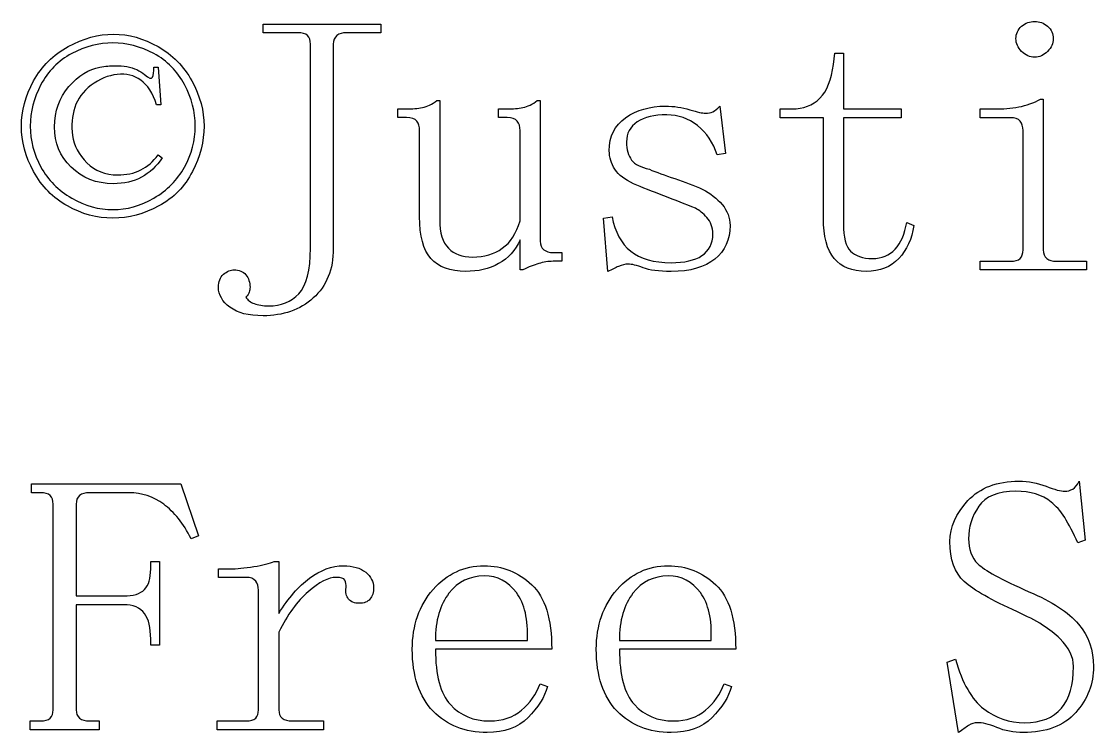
# Model space of a CAD drawing. Header units: centimetres. Extents: x -9 to 8.5, y -10.9 to 11.
# Drawn here: x -8.691 to -5.55, y -8.076 to -5.993 of the extents above; entities that cross this region are included whole.
import ezdxf

# ---------------------------------------------------------------- set-up
doc = ezdxf.new("R2010")
doc.units = ezdxf.units.CM
doc.header["$MEASUREMENT"] = 0
doc.layers.add('Layer 1', color=7, linetype='Continuous')

msp = doc.modelspace()

# ---------------------------------------------------------------- linework, layer by layer
at = {"layer": 'Layer 1'}
for points, knots in [([(-5.72303, -5.99286), (-5.73706, -5.99286), (-5.74984, -5.99709), (-5.76106, -6.00692), (-5.76106, -6.00692), (-5.77229, -6.01675), (-5.7776, -6.02927), (-5.7776, -6.0433), (-5.7776, -6.0433), (-5.7776, -6.05734), (-5.77229, -6.06928), (-5.76106, -6.08051), (-5.76106, -6.08051), (-5.74983, -6.09174), (-5.73706, -6.09787), (-5.72303, -6.09787), (-5.72303, -6.09787), (-5.709, -6.09787), (-5.69622, -6.09173), (-5.685, -6.08051), (-5.685, -6.08051), (-5.67377, -6.06928), (-5.66846, -6.05734), (-5.66846, -6.0433), (-5.66846, -6.0433), (-5.66846, -6.02927), (-5.67377, -6.01674), (-5.685, -6.00692), (-5.685, -6.00692), (-5.69623, -5.9971), (-5.709, -5.99286), (-5.72303, -5.99286)], [0, 0, 0, 0, 0.1111111, 0.1111111, 0.1111111, 0.1111111, 0.2222222, 0.2222222, 0.2222222, 0.2222222, 0.3333333, 0.3333333, 0.3333333, 0.3333333, 0.4444444, 0.4444444, 0.4444444, 0.4444444, 0.5555556, 0.5555556, 0.5555556, 0.5555556, 0.6666667, 0.6666667, 0.6666667, 0.6666667, 0.7777778, 0.7777778, 0.7777778, 0.7777778, 1, 1, 1, 1]), ([(-8.42178, -6.03007), (-8.46669, -6.03007), (-8.51056, -6.04259), (-8.55407, -6.06645), (-8.55407, -6.06645), (-8.59758, -6.09031), (-8.63191, -6.12382), (-8.65577, -6.16732), (-8.65577, -6.16732), (-8.67963, -6.21083), (-8.69132, -6.2547), (-8.69132, -6.29961), (-8.69132, -6.29961), (-8.69132, -6.34452), (-8.67963, -6.38922), (-8.65577, -6.43273), (-8.65577, -6.43273), (-8.63191, -6.47624), (-8.59865, -6.50974), (-8.55655, -6.5336), (-8.55655, -6.5336), (-8.51445, -6.55746), (-8.46975, -6.56915), (-8.42343, -6.56915), (-8.42343, -6.56915), (-8.37712, -6.56915), (-8.33217, -6.55746), (-8.28866, -6.5336), (-8.28866, -6.5336), (-8.24515, -6.50974), (-8.21272, -6.47623), (-8.19027, -6.43273), (-8.19027, -6.43273), (-8.16782, -6.38922), (-8.15637, -6.34452), (-8.15637, -6.29961), (-8.15637, -6.29961), (-8.15637, -6.2547), (-8.16807, -6.21083), (-8.19192, -6.16732), (-8.19192, -6.16732), (-8.21578, -6.12381), (-8.24904, -6.09031), (-8.29114, -6.06645), (-8.29114, -6.06645), (-8.33324, -6.04259), (-8.37687, -6.03007), (-8.42178, -6.03007)], [0, 0, 0, 0, 0.0769231, 0.0769231, 0.0769231, 0.0769231, 0.1538462, 0.1538462, 0.1538462, 0.1538462, 0.2307692, 0.2307692, 0.2307692, 0.2307692, 0.3076923, 0.3076923, 0.3076923, 0.3076923, 0.3846154, 0.3846154, 0.3846154, 0.3846154, 0.4615385, 0.4615385, 0.4615385, 0.4615385, 0.5384615, 0.5384615, 0.5384615, 0.5384615, 0.6153846, 0.6153846, 0.6153846, 0.6153846, 0.6923077, 0.6923077, 0.6923077, 0.6923077, 0.7692308, 0.7692308, 0.7692308, 0.7692308, 0.8461538, 0.8461538, 0.8461538, 0.8461538, 1, 1, 1, 1]), ([(-7.98356, -6.00113), (-7.98356, -6.00113), (-7.98356, -6.02593), (-7.98356, -6.02593), (-7.98356, -6.02593), (-7.98356, -6.02593), (-7.88269, -6.02593), (-7.88269, -6.02593), (-7.88269, -6.02593), (-7.86866, -6.02593), (-7.85854, -6.02859), (-7.85292, -6.0342), (-7.85292, -6.0342), (-7.84731, -6.03981), (-7.84465, -6.0486), (-7.84465, -6.05983), (-7.84465, -6.05983), (-7.84465, -6.05983), (-7.84465, -6.65762), (-7.84465, -6.65762), (-7.84465, -6.65762), (-7.84465, -6.72218), (-7.85609, -6.76688), (-7.87855, -6.79074), (-7.87855, -6.79074), (-7.90101, -6.8146), (-7.93053, -6.82629), (-7.96702, -6.82629), (-7.96702, -6.82629), (-7.98386, -6.82629), (-7.99796, -6.82388), (-8.00919, -6.81968), (-8.00919, -6.81968), (-8.02042, -6.81547), (-8.02838, -6.80908), (-8.03399, -6.80066), (-8.03399, -6.80066), (-8.02838, -6.79505), (-8.02547, -6.78999), (-8.02407, -6.78578), (-8.02407, -6.78578), (-8.02267, -6.78157), (-8.02159, -6.77734), (-8.02159, -6.77172), (-8.02159, -6.77172), (-8.02159, -6.75769), (-8.02557, -6.74516), (-8.03399, -6.73534), (-8.03399, -6.73534), (-8.04241, -6.72552), (-8.05386, -6.72046), (-8.06789, -6.72046), (-8.06789, -6.72046), (-8.07912, -6.72046), (-8.08949, -6.72527), (-8.09931, -6.73369), (-8.09931, -6.73369), (-8.10913, -6.74211), (-8.11419, -6.75488), (-8.11419, -6.77172), (-8.11419, -6.77172), (-8.11419, -6.79418), (-8.10275, -6.81358), (-8.08029, -6.83042), (-8.08029, -6.83042), (-8.05783, -6.84726), (-8.02566, -6.85522), (-7.98355, -6.85522), (-7.98355, -6.85522), (-7.92461, -6.85522), (-7.87567, -6.83822), (-7.83638, -6.80313), (-7.83638, -6.80313), (-7.79708, -6.76804), (-7.77768, -6.71936), (-7.77768, -6.65761), (-7.77768, -6.65761), (-7.77768, -6.65761), (-7.77768, -6.05982), (-7.77768, -6.05982), (-7.77768, -6.05982), (-7.77768, -6.04859), (-7.77395, -6.0398), (-7.76693, -6.03419), (-7.76693, -6.03419), (-7.75991, -6.02858), (-7.75087, -6.02592), (-7.73964, -6.02592), (-7.73964, -6.02592), (-7.73964, -6.02592), (-7.63877, -6.02592), (-7.63877, -6.02592), (-7.63877, -6.02592), (-7.63877, -6.02592), (-7.63877, -6.00112), (-7.63877, -6.00112), (-7.63877, -6.00112), (-7.63877, -6.00112), (-7.98356, -6.00112), (-7.98356, -6.00112), (-7.98356, -6.00112), (-7.98356, -6.00112), (-7.98356, -6.00113), (-7.98356, -6.00113)], [0, 0, 0, 0, 0.037037, 0.037037, 0.037037, 0.037037, 0.0740741, 0.0740741, 0.0740741, 0.0740741, 0.1111111, 0.1111111, 0.1111111, 0.1111111, 0.1481481, 0.1481481, 0.1481481, 0.1481481, 0.1851852, 0.1851852, 0.1851852, 0.1851852, 0.2222222, 0.2222222, 0.2222222, 0.2222222, 0.2592593, 0.2592593, 0.2592593, 0.2592593, 0.2962963, 0.2962963, 0.2962963, 0.2962963, 0.3333333, 0.3333333, 0.3333333, 0.3333333, 0.3703704, 0.3703704, 0.3703704, 0.3703704, 0.4074074, 0.4074074, 0.4074074, 0.4074074, 0.4444444, 0.4444444, 0.4444444, 0.4444444, 0.4814815, 0.4814815, 0.4814815, 0.4814815, 0.5185185, 0.5185185, 0.5185185, 0.5185185, 0.5555556, 0.5555556, 0.5555556, 0.5555556, 0.5925926, 0.5925926, 0.5925926, 0.5925926, 0.6296296, 0.6296296, 0.6296296, 0.6296296, 0.6666667, 0.6666667, 0.6666667, 0.6666667, 0.7037037, 0.7037037, 0.7037037, 0.7037037, 0.7407407, 0.7407407, 0.7407407, 0.7407407, 0.7777778, 0.7777778, 0.7777778, 0.7777778, 0.8148148, 0.8148148, 0.8148148, 0.8148148, 0.8518519, 0.8518519, 0.8518519, 0.8518519, 0.8888889, 0.8888889, 0.8888889, 0.8888889, 0.9259259, 0.9259259, 0.9259259, 0.9259259, 1, 1, 1, 1]), ([(-8.42343, -6.0557), (-8.38273, -6.0557), (-8.34284, -6.06607), (-8.30354, -6.08712), (-8.30354, -6.08712), (-8.26424, -6.10817), (-8.23447, -6.13877), (-8.21342, -6.17807), (-8.21342, -6.17807), (-8.19237, -6.21737), (-8.182, -6.25751), (-8.182, -6.29961), (-8.182, -6.29961), (-8.182, -6.34171), (-8.19237, -6.38161), (-8.21342, -6.4195), (-8.21342, -6.4195), (-8.23447, -6.45739), (-8.26425, -6.488), (-8.30354, -6.51045), (-8.30354, -6.51045), (-8.34284, -6.53291), (-8.38273, -6.54435), (-8.42343, -6.54435), (-8.42343, -6.54435), (-8.46413, -6.54435), (-8.50485, -6.53291), (-8.54415, -6.51045), (-8.54415, -6.51045), (-8.58345, -6.48799), (-8.61322, -6.45739), (-8.63427, -6.4195), (-8.63427, -6.4195), (-8.65532, -6.38161), (-8.66569, -6.34171), (-8.66569, -6.29961), (-8.66569, -6.29961), (-8.66569, -6.25751), (-8.65532, -6.21736), (-8.63427, -6.17807), (-8.63427, -6.17807), (-8.61322, -6.13877), (-8.58344, -6.10817), (-8.54415, -6.08712), (-8.54415, -6.08712), (-8.50485, -6.06607), (-8.46413, -6.0557), (-8.42343, -6.0557)], [0, 0, 0, 0, 0.0769231, 0.0769231, 0.0769231, 0.0769231, 0.1538462, 0.1538462, 0.1538462, 0.1538462, 0.2307692, 0.2307692, 0.2307692, 0.2307692, 0.3076923, 0.3076923, 0.3076923, 0.3076923, 0.3846154, 0.3846154, 0.3846154, 0.3846154, 0.4615385, 0.4615385, 0.4615385, 0.4615385, 0.5384615, 0.5384615, 0.5384615, 0.5384615, 0.6153846, 0.6153846, 0.6153846, 0.6153846, 0.6923077, 0.6923077, 0.6923077, 0.6923077, 0.7692308, 0.7692308, 0.7692308, 0.7692308, 0.8461538, 0.8461538, 0.8461538, 0.8461538, 1, 1, 1, 1]), ([(-6.30842, -6.08547), (-6.30842, -6.08547), (-6.31255, -6.11854), (-6.31255, -6.11854), (-6.31255, -6.11854), (-6.31816, -6.16345), (-6.33119, -6.19671), (-6.35224, -6.21776), (-6.35224, -6.21776), (-6.37329, -6.23881), (-6.40041, -6.24918), (-6.4341, -6.24918), (-6.4341, -6.24918), (-6.4341, -6.24918), (-6.468, -6.24918), (-6.468, -6.24918), (-6.468, -6.24918), (-6.468, -6.24918), (-6.468, -6.27481), (-6.468, -6.27481), (-6.468, -6.27481), (-6.468, -6.27481), (-6.3415, -6.27481), (-6.3415, -6.27481), (-6.3415, -6.27481), (-6.3415, -6.27481), (-6.3415, -6.56916), (-6.3415, -6.56916), (-6.3415, -6.56916), (-6.3415, -6.62249), (-6.33113, -6.66213), (-6.31008, -6.6874), (-6.31008, -6.6874), (-6.28903, -6.71266), (-6.25793, -6.72543), (-6.21582, -6.72543), (-6.21582, -6.72543), (-6.17652, -6.72543), (-6.14459, -6.71266), (-6.12074, -6.6874), (-6.12074, -6.6874), (-6.09688, -6.66214), (-6.08253, -6.62996), (-6.07692, -6.59066), (-6.07692, -6.59066), (-6.07692, -6.59066), (-6.09759, -6.58156), (-6.09759, -6.58156), (-6.09759, -6.58156), (-6.1032, -6.61524), (-6.11465, -6.64186), (-6.13149, -6.66011), (-6.13149, -6.66011), (-6.14833, -6.67836), (-6.17039, -6.6874), (-6.19846, -6.6874), (-6.19846, -6.6874), (-6.22653, -6.6874), (-6.24809, -6.67994), (-6.26213, -6.6659), (-6.26213, -6.6659), (-6.27616, -6.65187), (-6.2828, -6.62582), (-6.2828, -6.58652), (-6.2828, -6.58652), (-6.2828, -6.58652), (-6.2828, -6.27481), (-6.2828, -6.27481), (-6.2828, -6.27481), (-6.2828, -6.27481), (-6.11413, -6.27481), (-6.11413, -6.27481), (-6.11413, -6.27481), (-6.11413, -6.27481), (-6.11413, -6.24918), (-6.11413, -6.24918), (-6.11413, -6.24918), (-6.11413, -6.24918), (-6.2828, -6.24918), (-6.2828, -6.24918), (-6.2828, -6.24918), (-6.2828, -6.24918), (-6.2828, -6.08547), (-6.2828, -6.08547), (-6.2828, -6.08547), (-6.2828, -6.08547), (-6.30843, -6.08547), (-6.30843, -6.08547), (-6.30843, -6.08547), (-6.30843, -6.08547), (-6.30842, -6.08547), (-6.30842, -6.08547)], [0, 0, 0, 0, 0.0416667, 0.0416667, 0.0416667, 0.0416667, 0.0833333, 0.0833333, 0.0833333, 0.0833333, 0.125, 0.125, 0.125, 0.125, 0.1666667, 0.1666667, 0.1666667, 0.1666667, 0.2083333, 0.2083333, 0.2083333, 0.2083333, 0.25, 0.25, 0.25, 0.25, 0.2916667, 0.2916667, 0.2916667, 0.2916667, 0.3333333, 0.3333333, 0.3333333, 0.3333333, 0.375, 0.375, 0.375, 0.375, 0.4166667, 0.4166667, 0.4166667, 0.4166667, 0.4583333, 0.4583333, 0.4583333, 0.4583333, 0.5, 0.5, 0.5, 0.5, 0.5416667, 0.5416667, 0.5416667, 0.5416667, 0.5833333, 0.5833333, 0.5833333, 0.5833333, 0.625, 0.625, 0.625, 0.625, 0.6666667, 0.6666667, 0.6666667, 0.6666667, 0.7083333, 0.7083333, 0.7083333, 0.7083333, 0.75, 0.75, 0.75, 0.75, 0.7916667, 0.7916667, 0.7916667, 0.7916667, 0.8333333, 0.8333333, 0.8333333, 0.8333333, 0.875, 0.875, 0.875, 0.875, 0.9166667, 0.9166667, 0.9166667, 0.9166667, 1, 1, 1, 1]), ([(-8.41765, -6.12267), (-8.43098, -6.12302), (-8.44533, -6.124), (-8.46147, -6.1268), (-8.46147, -6.1268), (-8.49375, -6.13241), (-8.52435, -6.15157), (-8.55242, -6.18385), (-8.55242, -6.18385), (-8.58049, -6.21613), (-8.59459, -6.25577), (-8.59459, -6.30209), (-8.59459, -6.30209), (-8.59459, -6.3484), (-8.57809, -6.38722), (-8.54581, -6.4195), (-8.54581, -6.4195), (-8.51353, -6.45178), (-8.47231, -6.46828), (-8.42179, -6.46828), (-8.42179, -6.46828), (-8.36004, -6.46828), (-8.31243, -6.44274), (-8.27875, -6.39221), (-8.27875, -6.39221), (-8.27875, -6.39221), (-8.29115, -6.38394), (-8.29115, -6.38394), (-8.29115, -6.38394), (-8.31922, -6.42324), (-8.35886, -6.44264), (-8.40939, -6.44264), (-8.40939, -6.44264), (-8.44588, -6.44264), (-8.47566, -6.43095), (-8.49951, -6.40709), (-8.49951, -6.40709), (-8.52337, -6.38323), (-8.53747, -6.35636), (-8.54168, -6.32689), (-8.54168, -6.32689), (-8.54589, -6.29742), (-8.54349, -6.2703), (-8.53507, -6.24503), (-8.53507, -6.24503), (-8.52665, -6.21977), (-8.51097, -6.19796), (-8.48711, -6.17971), (-8.48711, -6.17971), (-8.46325, -6.16147), (-8.43771, -6.1511), (-8.41104, -6.14829), (-8.41104, -6.14829), (-8.38437, -6.14548), (-8.36124, -6.15079), (-8.34159, -6.16483), (-8.34159, -6.16483), (-8.32194, -6.17887), (-8.30652, -6.20308), (-8.29529, -6.23676), (-8.29529, -6.23676), (-8.29529, -6.23676), (-8.28289, -6.23676), (-8.28289, -6.23676), (-8.28289, -6.23676), (-8.28289, -6.23676), (-8.29116, -6.12679), (-8.29116, -6.12679), (-8.29116, -6.12679), (-8.29116, -6.12679), (-8.30356, -6.12679), (-8.30356, -6.12679), (-8.30356, -6.12679), (-8.30356, -6.14083), (-8.30489, -6.15094), (-8.30769, -6.15656), (-8.30769, -6.15656), (-8.3105, -6.16217), (-8.31821, -6.15952), (-8.33084, -6.14829), (-8.33084, -6.14829), (-8.34347, -6.13706), (-8.36105, -6.12935), (-8.3821, -6.12514), (-8.3821, -6.12514), (-8.39263, -6.12304), (-8.40432, -6.12231), (-8.41765, -6.12266), (-8.41765, -6.12266), (-8.41765, -6.12266), (-8.41765, -6.12267), (-8.41765, -6.12267)], [0, 0, 0, 0, 0.0416667, 0.0416667, 0.0416667, 0.0416667, 0.0833333, 0.0833333, 0.0833333, 0.0833333, 0.125, 0.125, 0.125, 0.125, 0.1666667, 0.1666667, 0.1666667, 0.1666667, 0.2083333, 0.2083333, 0.2083333, 0.2083333, 0.25, 0.25, 0.25, 0.25, 0.2916667, 0.2916667, 0.2916667, 0.2916667, 0.3333333, 0.3333333, 0.3333333, 0.3333333, 0.375, 0.375, 0.375, 0.375, 0.4166667, 0.4166667, 0.4166667, 0.4166667, 0.4583333, 0.4583333, 0.4583333, 0.4583333, 0.5, 0.5, 0.5, 0.5, 0.5416667, 0.5416667, 0.5416667, 0.5416667, 0.5833333, 0.5833333, 0.5833333, 0.5833333, 0.625, 0.625, 0.625, 0.625, 0.6666667, 0.6666667, 0.6666667, 0.6666667, 0.7083333, 0.7083333, 0.7083333, 0.7083333, 0.75, 0.75, 0.75, 0.75, 0.7916667, 0.7916667, 0.7916667, 0.7916667, 0.8333333, 0.8333333, 0.8333333, 0.8333333, 0.875, 0.875, 0.875, 0.875, 0.9166667, 0.9166667, 0.9166667, 0.9166667, 1, 1, 1, 1]), ([(-7.47424, -6.22437), (-7.48827, -6.2356), (-7.50237, -6.24223), (-7.51641, -6.24504), (-7.51641, -6.24504), (-7.53044, -6.24785), (-7.54587, -6.24917), (-7.56271, -6.24917), (-7.56271, -6.24917), (-7.56271, -6.24917), (-7.58834, -6.24917), (-7.58834, -6.24917), (-7.58834, -6.24917), (-7.58834, -6.24917), (-7.58834, -6.2748), (-7.58834, -6.2748), (-7.58834, -6.2748), (-7.58834, -6.2748), (-7.56271, -6.2748), (-7.56271, -6.2748), (-7.56271, -6.2748), (-7.54868, -6.2748), (-7.53856, -6.27771), (-7.53294, -6.28472), (-7.53294, -6.28472), (-7.52733, -6.29174), (-7.52467, -6.3016), (-7.52467, -6.31283), (-7.52467, -6.31283), (-7.52467, -6.31283), (-7.52467, -6.56501), (-7.52467, -6.56501), (-7.52467, -6.56501), (-7.52467, -6.62115), (-7.51405, -6.66212), (-7.4916, -6.68738), (-7.4916, -6.68738), (-7.46915, -6.71264), (-7.43481, -6.72541), (-7.3899, -6.72541), (-7.3899, -6.72541), (-7.35341, -6.72541), (-7.32123, -6.7177), (-7.29316, -6.70226), (-7.29316, -6.70226), (-7.26509, -6.68682), (-7.24436, -6.66368), (-7.23032, -6.63281), (-7.23032, -6.63281), (-7.23032, -6.63281), (-7.23032, -6.72045), (-7.23032, -6.72045), (-7.23032, -6.72045), (-7.23032, -6.72045), (-7.22205, -6.72045), (-7.22205, -6.72045), (-7.22205, -6.72045), (-7.20521, -6.71203), (-7.18978, -6.70647), (-7.17575, -6.70226), (-7.17575, -6.70226), (-7.16172, -6.69805), (-7.14762, -6.69565), (-7.13358, -6.69565), (-7.13358, -6.69565), (-7.13358, -6.69565), (-7.10795, -6.69565), (-7.10795, -6.69565), (-7.10795, -6.69565), (-7.10795, -6.69565), (-7.10795, -6.67002), (-7.10795, -6.67002), (-7.10795, -6.67002), (-7.10795, -6.67002), (-7.13358, -6.67002), (-7.13358, -6.67002), (-7.13358, -6.67002), (-7.14481, -6.67002), (-7.15385, -6.66737), (-7.16087, -6.66175), (-7.16087, -6.66175), (-7.16789, -6.65614), (-7.17162, -6.64817), (-7.17162, -6.63695), (-7.17162, -6.63695), (-7.17162, -6.63695), (-7.17162, -6.22437), (-7.17162, -6.22437), (-7.17162, -6.22437), (-7.17162, -6.22437), (-7.17989, -6.22437), (-7.17989, -6.22437), (-7.17989, -6.22437), (-7.19392, -6.2356), (-7.20802, -6.24223), (-7.22206, -6.24504), (-7.22206, -6.24504), (-7.2361, -6.24785), (-7.25152, -6.24917), (-7.26836, -6.24917), (-7.26836, -6.24917), (-7.26836, -6.24917), (-7.29316, -6.24917), (-7.29316, -6.24917), (-7.29316, -6.24917), (-7.29316, -6.24917), (-7.29316, -6.2748), (-7.29316, -6.2748), (-7.29316, -6.2748), (-7.29316, -6.2748), (-7.26836, -6.2748), (-7.26836, -6.2748), (-7.26836, -6.2748), (-7.25433, -6.2748), (-7.24421, -6.27771), (-7.23859, -6.28472), (-7.23859, -6.28472), (-7.23298, -6.29174), (-7.23032, -6.3016), (-7.23032, -6.31283), (-7.23032, -6.31283), (-7.23032, -6.31283), (-7.23032, -6.57741), (-7.23032, -6.57741), (-7.23032, -6.57741), (-7.24155, -6.6139), (-7.25855, -6.64077), (-7.28241, -6.65761), (-7.28241, -6.65761), (-7.30627, -6.67445), (-7.33554, -6.68324), (-7.36923, -6.68324), (-7.36923, -6.68324), (-7.40011, -6.68324), (-7.4235, -6.67445), (-7.44034, -6.65761), (-7.44034, -6.65761), (-7.45718, -6.64077), (-7.46597, -6.61257), (-7.46597, -6.57327), (-7.46597, -6.57327), (-7.46597, -6.57327), (-7.46597, -6.22435), (-7.46597, -6.22435), (-7.46597, -6.22435), (-7.46597, -6.22435), (-7.47424, -6.22435), (-7.47424, -6.22435), (-7.47424, -6.22435), (-7.47424, -6.22435), (-7.47424, -6.22437), (-7.47424, -6.22437)], [0, 0, 0, 0, 0.025641, 0.025641, 0.025641, 0.025641, 0.0512821, 0.0512821, 0.0512821, 0.0512821, 0.0769231, 0.0769231, 0.0769231, 0.0769231, 0.1025641, 0.1025641, 0.1025641, 0.1025641, 0.1282051, 0.1282051, 0.1282051, 0.1282051, 0.1538462, 0.1538462, 0.1538462, 0.1538462, 0.1794872, 0.1794872, 0.1794872, 0.1794872, 0.2051282, 0.2051282, 0.2051282, 0.2051282, 0.2307692, 0.2307692, 0.2307692, 0.2307692, 0.2564103, 0.2564103, 0.2564103, 0.2564103, 0.2820513, 0.2820513, 0.2820513, 0.2820513, 0.3076923, 0.3076923, 0.3076923, 0.3076923, 0.3333333, 0.3333333, 0.3333333, 0.3333333, 0.3589744, 0.3589744, 0.3589744, 0.3589744, 0.3846154, 0.3846154, 0.3846154, 0.3846154, 0.4102564, 0.4102564, 0.4102564, 0.4102564, 0.4358974, 0.4358974, 0.4358974, 0.4358974, 0.4615385, 0.4615385, 0.4615385, 0.4615385, 0.4871795, 0.4871795, 0.4871795, 0.4871795, 0.5128205, 0.5128205, 0.5128205, 0.5128205, 0.5384615, 0.5384615, 0.5384615, 0.5384615, 0.5641026, 0.5641026, 0.5641026, 0.5641026, 0.5897436, 0.5897436, 0.5897436, 0.5897436, 0.6153846, 0.6153846, 0.6153846, 0.6153846, 0.6410256, 0.6410256, 0.6410256, 0.6410256, 0.6666667, 0.6666667, 0.6666667, 0.6666667, 0.6923077, 0.6923077, 0.6923077, 0.6923077, 0.7179487, 0.7179487, 0.7179487, 0.7179487, 0.7435897, 0.7435897, 0.7435897, 0.7435897, 0.7692308, 0.7692308, 0.7692308, 0.7692308, 0.7948718, 0.7948718, 0.7948718, 0.7948718, 0.8205128, 0.8205128, 0.8205128, 0.8205128, 0.8461538, 0.8461538, 0.8461538, 0.8461538, 0.8717949, 0.8717949, 0.8717949, 0.8717949, 0.8974359, 0.8974359, 0.8974359, 0.8974359, 0.9230769, 0.9230769, 0.9230769, 0.9230769, 0.9487179, 0.9487179, 0.9487179, 0.9487179, 1, 1, 1, 1]), ([(-6.80452, -6.24091), (-6.84943, -6.24091), (-6.88882, -6.25235), (-6.9211, -6.27481), (-6.9211, -6.27481), (-6.95338, -6.29727), (-6.96906, -6.32945), (-6.96906, -6.37155), (-6.96906, -6.37155), (-6.96906, -6.3912), (-6.96375, -6.40928), (-6.95252, -6.42612), (-6.95252, -6.42612), (-6.94129, -6.44296), (-6.92321, -6.45706), (-6.89795, -6.46829), (-6.89795, -6.46829), (-6.87269, -6.47952), (-6.84316, -6.49121), (-6.80948, -6.50384), (-6.80948, -6.50384), (-6.7758, -6.51647), (-6.74495, -6.52899), (-6.71688, -6.54022), (-6.71688, -6.54022), (-6.70565, -6.54583), (-6.69421, -6.55487), (-6.68298, -6.56751), (-6.68298, -6.56751), (-6.67175, -6.58014), (-6.66562, -6.59582), (-6.66562, -6.61547), (-6.66562, -6.61547), (-6.66562, -6.64354), (-6.67681, -6.6651), (-6.69787, -6.67914), (-6.69787, -6.67914), (-6.71892, -6.69317), (-6.7487, -6.69981), (-6.78799, -6.69981), (-6.78799, -6.69981), (-6.83851, -6.69981), (-6.87816, -6.68837), (-6.90623, -6.66591), (-6.90623, -6.66591), (-6.9343, -6.64345), (-6.95238, -6.60995), (-6.9608, -6.56504), (-6.9608, -6.56504), (-6.9608, -6.56504), (-6.9856, -6.56917), (-6.9856, -6.56917), (-6.9856, -6.56917), (-6.9856, -6.56917), (-6.9732, -6.72544), (-6.9732, -6.72544), (-6.9732, -6.72544), (-6.96197, -6.71983), (-6.95161, -6.71477), (-6.94178, -6.71056), (-6.94178, -6.71056), (-6.93196, -6.70635), (-6.92292, -6.70395), (-6.91449, -6.70395), (-6.91449, -6.70395), (-6.90326, -6.70395), (-6.88809, -6.70768), (-6.86984, -6.7147), (-6.86984, -6.7147), (-6.8516, -6.72172), (-6.82447, -6.72545), (-6.78798, -6.72545), (-6.78798, -6.72545), (-6.73184, -6.72545), (-6.6893, -6.71293), (-6.65982, -6.68907), (-6.65982, -6.68907), (-6.63035, -6.66521), (-6.61517, -6.63278), (-6.61517, -6.59068), (-6.61517, -6.59068), (-6.61517, -6.56822), (-6.62288, -6.54774), (-6.63832, -6.5295), (-6.63832, -6.5295), (-6.65376, -6.51126), (-6.67292, -6.49608), (-6.69537, -6.48485), (-6.69537, -6.48485), (-6.72063, -6.47362), (-6.74775, -6.46326), (-6.77723, -6.45343), (-6.77723, -6.45343), (-6.8067, -6.44361), (-6.832, -6.43457), (-6.85164, -6.42614), (-6.85164, -6.42614), (-6.8769, -6.42053), (-6.89391, -6.41149), (-6.90373, -6.39885), (-6.90373, -6.39885), (-6.91355, -6.38622), (-6.91861, -6.36839), (-6.91861, -6.34593), (-6.91861, -6.34593), (-6.91861, -6.32067), (-6.90824, -6.30126), (-6.88719, -6.28723), (-6.88719, -6.28723), (-6.86614, -6.2732), (-6.83686, -6.26656), (-6.80037, -6.26656), (-6.80037, -6.26656), (-6.76669, -6.26656), (-6.73691, -6.27693), (-6.71025, -6.29798), (-6.71025, -6.29798), (-6.68358, -6.31903), (-6.66443, -6.34748), (-6.6532, -6.38397), (-6.6532, -6.38397), (-6.6532, -6.38397), (-6.6284, -6.37984), (-6.6284, -6.37984), (-6.6284, -6.37984), (-6.6284, -6.37984), (-6.64494, -6.24093), (-6.64494, -6.24093), (-6.64494, -6.24093), (-6.65336, -6.24935), (-6.66, -6.25466), (-6.66561, -6.25747), (-6.66561, -6.25747), (-6.67122, -6.26028), (-6.67869, -6.2616), (-6.68711, -6.2616), (-6.68711, -6.2616), (-6.69553, -6.2616), (-6.71096, -6.2587), (-6.73341, -6.25168), (-6.73341, -6.25168), (-6.75587, -6.24466), (-6.77925, -6.24093), (-6.80452, -6.24093), (-6.80452, -6.24093), (-6.80452, -6.24093), (-6.80452, -6.24091), (-6.80452, -6.24091)], [0, 0, 0, 0, 0.0263158, 0.0263158, 0.0263158, 0.0263158, 0.0526316, 0.0526316, 0.0526316, 0.0526316, 0.0789474, 0.0789474, 0.0789474, 0.0789474, 0.1052632, 0.1052632, 0.1052632, 0.1052632, 0.1315789, 0.1315789, 0.1315789, 0.1315789, 0.1578947, 0.1578947, 0.1578947, 0.1578947, 0.1842105, 0.1842105, 0.1842105, 0.1842105, 0.2105263, 0.2105263, 0.2105263, 0.2105263, 0.2368421, 0.2368421, 0.2368421, 0.2368421, 0.2631579, 0.2631579, 0.2631579, 0.2631579, 0.2894737, 0.2894737, 0.2894737, 0.2894737, 0.3157895, 0.3157895, 0.3157895, 0.3157895, 0.3421053, 0.3421053, 0.3421053, 0.3421053, 0.3684211, 0.3684211, 0.3684211, 0.3684211, 0.3947368, 0.3947368, 0.3947368, 0.3947368, 0.4210526, 0.4210526, 0.4210526, 0.4210526, 0.4473684, 0.4473684, 0.4473684, 0.4473684, 0.4736842, 0.4736842, 0.4736842, 0.4736842, 0.5, 0.5, 0.5, 0.5, 0.5263158, 0.5263158, 0.5263158, 0.5263158, 0.5526316, 0.5526316, 0.5526316, 0.5526316, 0.5789474, 0.5789474, 0.5789474, 0.5789474, 0.6052632, 0.6052632, 0.6052632, 0.6052632, 0.6315789, 0.6315789, 0.6315789, 0.6315789, 0.6578947, 0.6578947, 0.6578947, 0.6578947, 0.6842105, 0.6842105, 0.6842105, 0.6842105, 0.7105263, 0.7105263, 0.7105263, 0.7105263, 0.7368421, 0.7368421, 0.7368421, 0.7368421, 0.7631579, 0.7631579, 0.7631579, 0.7631579, 0.7894737, 0.7894737, 0.7894737, 0.7894737, 0.8157895, 0.8157895, 0.8157895, 0.8157895, 0.8421053, 0.8421053, 0.8421053, 0.8421053, 0.8684211, 0.8684211, 0.8684211, 0.8684211, 0.8947368, 0.8947368, 0.8947368, 0.8947368, 0.9210526, 0.9210526, 0.9210526, 0.9210526, 0.9473684, 0.9473684, 0.9473684, 0.9473684, 1, 1, 1, 1]), ([(-5.70567, -6.22024), (-5.72532, -6.23147), (-5.74688, -6.23918), (-5.76934, -6.24339), (-5.76934, -6.24339), (-5.7918, -6.2476), (-5.81518, -6.24918), (-5.84045, -6.24918), (-5.84045, -6.24918), (-5.84045, -6.24918), (-5.88262, -6.24918), (-5.88262, -6.24918), (-5.88262, -6.24918), (-5.88262, -6.24918), (-5.88262, -6.27481), (-5.88262, -6.27481), (-5.88262, -6.27481), (-5.88262, -6.27481), (-5.79415, -6.27481), (-5.79415, -6.27481), (-5.79415, -6.27481), (-5.78012, -6.27481), (-5.77083, -6.27772), (-5.76521, -6.28473), (-5.76521, -6.28473), (-5.7596, -6.29175), (-5.75694, -6.30161), (-5.75694, -6.31284), (-5.75694, -6.31284), (-5.75694, -6.31284), (-5.75694, -6.66176), (-5.75694, -6.66176), (-5.75694, -6.66176), (-5.75694, -6.67299), (-5.75959, -6.68178), (-5.76521, -6.68739), (-5.76521, -6.68739), (-5.77082, -6.693), (-5.78011, -6.69566), (-5.79415, -6.69566), (-5.79415, -6.69566), (-5.79415, -6.69566), (-5.88262, -6.69566), (-5.88262, -6.69566), (-5.88262, -6.69566), (-5.88262, -6.69566), (-5.88262, -6.72046), (-5.88262, -6.72046), (-5.88262, -6.72046), (-5.88262, -6.72046), (-5.57091, -6.72046), (-5.57091, -6.72046), (-5.57091, -6.72046), (-5.57091, -6.72046), (-5.57091, -6.69566), (-5.57091, -6.69566), (-5.57091, -6.69566), (-5.57091, -6.69566), (-5.65938, -6.69566), (-5.65938, -6.69566), (-5.65938, -6.69566), (-5.67061, -6.69566), (-5.68047, -6.69301), (-5.68749, -6.68739), (-5.68749, -6.68739), (-5.69451, -6.68178), (-5.69741, -6.67299), (-5.69741, -6.66176), (-5.69741, -6.66176), (-5.69741, -6.66176), (-5.69741, -6.22024), (-5.69741, -6.22024), (-5.69741, -6.22024), (-5.69741, -6.22024), (-5.70568, -6.22024), (-5.70568, -6.22024), (-5.70568, -6.22024), (-5.70568, -6.22024), (-5.70567, -6.22024), (-5.70567, -6.22024)], [0, 0, 0, 0, 0.047619, 0.047619, 0.047619, 0.047619, 0.0952381, 0.0952381, 0.0952381, 0.0952381, 0.1428571, 0.1428571, 0.1428571, 0.1428571, 0.1904762, 0.1904762, 0.1904762, 0.1904762, 0.2380952, 0.2380952, 0.2380952, 0.2380952, 0.2857143, 0.2857143, 0.2857143, 0.2857143, 0.3333333, 0.3333333, 0.3333333, 0.3333333, 0.3809524, 0.3809524, 0.3809524, 0.3809524, 0.4285714, 0.4285714, 0.4285714, 0.4285714, 0.4761905, 0.4761905, 0.4761905, 0.4761905, 0.5238095, 0.5238095, 0.5238095, 0.5238095, 0.5714286, 0.5714286, 0.5714286, 0.5714286, 0.6190476, 0.6190476, 0.6190476, 0.6190476, 0.6666667, 0.6666667, 0.6666667, 0.6666667, 0.7142857, 0.7142857, 0.7142857, 0.7142857, 0.7619048, 0.7619048, 0.7619048, 0.7619048, 0.8095238, 0.8095238, 0.8095238, 0.8095238, 0.8571429, 0.8571429, 0.8571429, 0.8571429, 0.9047619, 0.9047619, 0.9047619, 0.9047619, 1, 1, 1, 1]), ([(-8.66156, -7.34803), (-8.66156, -7.34803), (-8.66156, -7.37366), (-8.66156, -7.37366), (-8.66156, -7.37366), (-8.66156, -7.37366), (-8.63676, -7.37366), (-8.63676, -7.37366), (-8.63676, -7.37366), (-8.62273, -7.37366), (-8.61261, -7.37632), (-8.60699, -7.38193), (-8.60699, -7.38193), (-8.60138, -7.38754), (-8.59872, -7.39633), (-8.59872, -7.40756), (-8.59872, -7.40756), (-8.59872, -7.40756), (-8.59872, -8.00949), (-8.59872, -8.00949), (-8.59872, -8.00949), (-8.59872, -8.02072), (-8.60137, -8.02868), (-8.60699, -8.03429), (-8.60699, -8.03429), (-8.6126, -8.0399), (-8.62272, -8.04256), (-8.63676, -8.04256), (-8.63676, -8.04256), (-8.63676, -8.04256), (-8.6657, -8.04256), (-8.6657, -8.04256), (-8.6657, -8.04256), (-8.6657, -8.04256), (-8.6657, -8.06819), (-8.6657, -8.06819), (-8.6657, -8.06819), (-8.6657, -8.06819), (-8.46396, -8.06819), (-8.46396, -8.06819), (-8.46396, -8.06819), (-8.46396, -8.06819), (-8.46396, -8.04256), (-8.46396, -8.04256), (-8.46396, -8.04256), (-8.46396, -8.04256), (-8.4929, -8.04256), (-8.4929, -8.04256), (-8.4929, -8.04256), (-8.50413, -8.04256), (-8.51399, -8.03991), (-8.52101, -8.03429), (-8.52101, -8.03429), (-8.52803, -8.02868), (-8.53093, -8.02071), (-8.53093, -8.00949), (-8.53093, -8.00949), (-8.53093, -8.00949), (-8.53093, -7.70191), (-8.53093, -7.70191), (-8.53093, -7.70191), (-8.53093, -7.70191), (-8.39202, -7.70191), (-8.39202, -7.70191), (-8.39202, -7.70191), (-8.36395, -7.70191), (-8.34347, -7.7107), (-8.33084, -7.72754), (-8.33084, -7.72754), (-8.31821, -7.74438), (-8.31265, -7.7691), (-8.31265, -7.80278), (-8.31265, -7.80278), (-8.31265, -7.80278), (-8.31265, -7.82014), (-8.31265, -7.82014), (-8.31265, -7.82014), (-8.31265, -7.82014), (-8.28702, -7.82014), (-8.28702, -7.82014), (-8.28702, -7.82014), (-8.28702, -7.82014), (-8.28702, -7.5754), (-8.28702, -7.5754), (-8.28702, -7.5754), (-8.28702, -7.5754), (-8.31265, -7.5754), (-8.31265, -7.5754), (-8.31265, -7.5754), (-8.31265, -7.5754), (-8.31265, -7.5969), (-8.31265, -7.5969), (-8.31265, -7.5969), (-8.31265, -7.62497), (-8.31821, -7.64463), (-8.33084, -7.65726), (-8.33084, -7.65726), (-8.34347, -7.66989), (-8.36396, -7.67628), (-8.39202, -7.67628), (-8.39202, -7.67628), (-8.39202, -7.67628), (-8.53093, -7.67628), (-8.53093, -7.67628), (-8.53093, -7.67628), (-8.53093, -7.67628), (-8.53093, -7.40756), (-8.53093, -7.40756), (-8.53093, -7.40756), (-8.53093, -7.39633), (-8.52803, -7.38754), (-8.52101, -7.38193), (-8.52101, -7.38193), (-8.51399, -7.37632), (-8.50413, -7.37366), (-8.4929, -7.37366), (-8.4929, -7.37366), (-8.4929, -7.37366), (-8.37549, -7.37366), (-8.37549, -7.37366), (-8.37549, -7.37366), (-8.339, -7.37366), (-8.30549, -7.38511), (-8.27462, -7.40756), (-8.27462, -7.40756), (-8.24374, -7.43002), (-8.21687, -7.46352), (-8.19442, -7.50843), (-8.19442, -7.50843), (-8.19442, -7.50843), (-8.17292, -7.50016), (-8.17292, -7.50016), (-8.17292, -7.50016), (-8.17292, -7.50016), (-8.22418, -7.34802), (-8.22418, -7.34802), (-8.22418, -7.34802), (-8.22418, -7.34802), (-8.66157, -7.34802), (-8.66157, -7.34802), (-8.66157, -7.34802), (-8.66157, -7.34802), (-8.66156, -7.34803), (-8.66156, -7.34803)], [0, 0, 0, 0, 0.027027, 0.027027, 0.027027, 0.027027, 0.0540541, 0.0540541, 0.0540541, 0.0540541, 0.0810811, 0.0810811, 0.0810811, 0.0810811, 0.1081081, 0.1081081, 0.1081081, 0.1081081, 0.1351351, 0.1351351, 0.1351351, 0.1351351, 0.1621622, 0.1621622, 0.1621622, 0.1621622, 0.1891892, 0.1891892, 0.1891892, 0.1891892, 0.2162162, 0.2162162, 0.2162162, 0.2162162, 0.2432432, 0.2432432, 0.2432432, 0.2432432, 0.2702703, 0.2702703, 0.2702703, 0.2702703, 0.2972973, 0.2972973, 0.2972973, 0.2972973, 0.3243243, 0.3243243, 0.3243243, 0.3243243, 0.3513514, 0.3513514, 0.3513514, 0.3513514, 0.3783784, 0.3783784, 0.3783784, 0.3783784, 0.4054054, 0.4054054, 0.4054054, 0.4054054, 0.4324324, 0.4324324, 0.4324324, 0.4324324, 0.4594595, 0.4594595, 0.4594595, 0.4594595, 0.4864865, 0.4864865, 0.4864865, 0.4864865, 0.5135135, 0.5135135, 0.5135135, 0.5135135, 0.5405405, 0.5405405, 0.5405405, 0.5405405, 0.5675676, 0.5675676, 0.5675676, 0.5675676, 0.5945946, 0.5945946, 0.5945946, 0.5945946, 0.6216216, 0.6216216, 0.6216216, 0.6216216, 0.6486486, 0.6486486, 0.6486486, 0.6486486, 0.6756757, 0.6756757, 0.6756757, 0.6756757, 0.7027027, 0.7027027, 0.7027027, 0.7027027, 0.7297297, 0.7297297, 0.7297297, 0.7297297, 0.7567568, 0.7567568, 0.7567568, 0.7567568, 0.7837838, 0.7837838, 0.7837838, 0.7837838, 0.8108108, 0.8108108, 0.8108108, 0.8108108, 0.8378378, 0.8378378, 0.8378378, 0.8378378, 0.8648649, 0.8648649, 0.8648649, 0.8648649, 0.8918919, 0.8918919, 0.8918919, 0.8918919, 0.9189189, 0.9189189, 0.9189189, 0.9189189, 0.9459459, 0.9459459, 0.9459459, 0.9459459, 1, 1, 1, 1]), ([(-5.76851, -7.33976), (-5.83307, -7.33976), (-5.88308, -7.35892), (-5.91816, -7.39681), (-5.91816, -7.39681), (-5.95325, -7.4347), (-5.97108, -7.4746), (-5.97108, -7.5167), (-5.97108, -7.5167), (-5.97108, -7.57003), (-5.95698, -7.60885), (-5.92891, -7.63411), (-5.92891, -7.63411), (-5.90084, -7.65937), (-5.84925, -7.6889), (-5.77347, -7.72258), (-5.77347, -7.72258), (-5.71733, -7.74784), (-5.67529, -7.77446), (-5.64862, -7.80113), (-5.64862, -7.80113), (-5.62195, -7.8278), (-5.60893, -7.85492), (-5.60893, -7.88299), (-5.60893, -7.88299), (-5.60893, -7.93632), (-5.62063, -7.97729), (-5.64448, -8.00536), (-5.64448, -8.00536), (-5.66834, -8.03343), (-5.70425, -8.04753), (-5.75197, -8.04753), (-5.75197, -8.04753), (-5.79688, -8.04753), (-5.83677, -8.03368), (-5.87186, -8.00702), (-5.87186, -8.00702), (-5.90695, -7.98035), (-5.93489, -7.93167), (-5.95454, -7.8615), (-5.95454, -7.8615), (-5.95454, -7.8615), (-5.97934, -7.8706), (-5.97934, -7.8706), (-5.97934, -7.8706), (-5.97934, -7.8706), (-5.94544, -8.07648), (-5.94544, -8.07648), (-5.94544, -8.07648), (-5.93421, -8.06806), (-5.92492, -8.06142), (-5.9165, -8.05581), (-5.9165, -8.05581), (-5.90808, -8.0502), (-5.89929, -8.04754), (-5.89087, -8.04754), (-5.89087, -8.04754), (-5.87684, -8.04754), (-5.85768, -8.05177), (-5.83382, -8.0616), (-5.83382, -8.0616), (-5.80996, -8.07142), (-5.78417, -8.07648), (-5.7561, -8.07648), (-5.7561, -8.07648), (-5.68873, -8.07648), (-5.6374, -8.05707), (-5.60231, -8.01778), (-5.60231, -8.01778), (-5.56722, -7.97848), (-5.55022, -7.93353), (-5.55022, -7.88301), (-5.55022, -7.88301), (-5.55022, -7.83529), (-5.56457, -7.79407), (-5.59404, -7.75899), (-5.59404, -7.75899), (-5.62351, -7.7239), (-5.6722, -7.69197), (-5.73956, -7.66391), (-5.73956, -7.66391), (-5.82096, -7.62742), (-5.87097, -7.6003), (-5.88921, -7.58205), (-5.88921, -7.58205), (-5.90746, -7.56381), (-5.9165, -7.53934), (-5.9165, -7.50846), (-5.9165, -7.50846), (-5.9165, -7.47478), (-5.90638, -7.44285), (-5.88673, -7.41338), (-5.88673, -7.41338), (-5.86708, -7.38391), (-5.83092, -7.36956), (-5.77759, -7.36956), (-5.77759, -7.36956), (-5.73549, -7.36956), (-5.7009, -7.37993), (-5.67424, -7.40098), (-5.67424, -7.40098), (-5.64757, -7.42203), (-5.62178, -7.46192), (-5.59652, -7.52087), (-5.59652, -7.52087), (-5.59652, -7.52087), (-5.57502, -7.5126), (-5.57502, -7.5126), (-5.57502, -7.5126), (-5.57502, -7.5126), (-5.59238, -7.33979), (-5.59238, -7.33979), (-5.59238, -7.33979), (-5.59799, -7.35102), (-5.60438, -7.35873), (-5.6114, -7.36294), (-5.6114, -7.36294), (-5.61842, -7.36715), (-5.62613, -7.36956), (-5.63455, -7.36955), (-5.63455, -7.36955), (-5.64578, -7.36955), (-5.66386, -7.36449), (-5.68912, -7.35467), (-5.68912, -7.35467), (-5.71438, -7.34485), (-5.74043, -7.33979), (-5.7685, -7.33979), (-5.7685, -7.33979), (-5.7685, -7.33979), (-5.76851, -7.33976), (-5.76851, -7.33976)], [0, 0, 0, 0, 0.0294118, 0.0294118, 0.0294118, 0.0294118, 0.0588235, 0.0588235, 0.0588235, 0.0588235, 0.0882353, 0.0882353, 0.0882353, 0.0882353, 0.1176471, 0.1176471, 0.1176471, 0.1176471, 0.1470588, 0.1470588, 0.1470588, 0.1470588, 0.1764706, 0.1764706, 0.1764706, 0.1764706, 0.2058824, 0.2058824, 0.2058824, 0.2058824, 0.2352941, 0.2352941, 0.2352941, 0.2352941, 0.2647059, 0.2647059, 0.2647059, 0.2647059, 0.2941176, 0.2941176, 0.2941176, 0.2941176, 0.3235294, 0.3235294, 0.3235294, 0.3235294, 0.3529412, 0.3529412, 0.3529412, 0.3529412, 0.3823529, 0.3823529, 0.3823529, 0.3823529, 0.4117647, 0.4117647, 0.4117647, 0.4117647, 0.4411765, 0.4411765, 0.4411765, 0.4411765, 0.4705882, 0.4705882, 0.4705882, 0.4705882, 0.5, 0.5, 0.5, 0.5, 0.5294118, 0.5294118, 0.5294118, 0.5294118, 0.5588235, 0.5588235, 0.5588235, 0.5588235, 0.5882353, 0.5882353, 0.5882353, 0.5882353, 0.6176471, 0.6176471, 0.6176471, 0.6176471, 0.6470588, 0.6470588, 0.6470588, 0.6470588, 0.6764706, 0.6764706, 0.6764706, 0.6764706, 0.7058824, 0.7058824, 0.7058824, 0.7058824, 0.7352941, 0.7352941, 0.7352941, 0.7352941, 0.7647059, 0.7647059, 0.7647059, 0.7647059, 0.7941176, 0.7941176, 0.7941176, 0.7941176, 0.8235294, 0.8235294, 0.8235294, 0.8235294, 0.8529412, 0.8529412, 0.8529412, 0.8529412, 0.8823529, 0.8823529, 0.8823529, 0.8823529, 0.9117647, 0.9117647, 0.9117647, 0.9117647, 0.9411765, 0.9411765, 0.9411765, 0.9411765, 1, 1, 1, 1]), ([(-7.95049, -7.5754), (-7.96452, -7.58101), (-7.98418, -7.58607), (-8.01085, -7.59028), (-8.01085, -7.59028), (-8.03752, -7.59449), (-8.06065, -7.5969), (-8.0803, -7.59689), (-8.0803, -7.59689), (-8.0803, -7.59689), (-8.1142, -7.59689), (-8.1142, -7.59689), (-8.1142, -7.59689), (-8.1142, -7.59689), (-8.1142, -7.62169), (-8.1142, -7.62169), (-8.1142, -7.62169), (-8.1142, -7.62169), (-8.034, -7.62169), (-8.034, -7.62169), (-8.034, -7.62169), (-8.01997, -7.62169), (-8.01068, -7.62542), (-8.00506, -7.63244), (-8.00506, -7.63244), (-7.99945, -7.63946), (-7.99679, -7.6485), (-7.99679, -7.65973), (-7.99679, -7.65973), (-7.99679, -7.65973), (-7.99679, -8.00948), (-7.99679, -8.00948), (-7.99679, -8.00948), (-7.99679, -8.02071), (-7.99944, -8.02867), (-8.00506, -8.03428), (-8.00506, -8.03428), (-8.01067, -8.03989), (-8.01996, -8.04255), (-8.034, -8.04255), (-8.034, -8.04255), (-8.034, -8.04255), (-8.11834, -8.04255), (-8.11834, -8.04255), (-8.11834, -8.04255), (-8.11834, -8.04255), (-8.11834, -8.06818), (-8.11834, -8.06818), (-8.11834, -8.06818), (-8.11834, -8.06818), (-7.80663, -8.06818), (-7.80663, -8.06818), (-7.80663, -8.06818), (-7.80663, -8.06818), (-7.80663, -8.04255), (-7.80663, -8.04255), (-7.80663, -8.04255), (-7.80663, -8.04255), (-7.89923, -8.04255), (-7.89923, -8.04255), (-7.89923, -8.04255), (-7.91046, -8.04255), (-7.92032, -8.0399), (-7.92734, -8.03428), (-7.92734, -8.03428), (-7.93436, -8.02867), (-7.93726, -8.0207), (-7.93726, -8.00948), (-7.93726, -8.00948), (-7.93726, -8.00948), (-7.93726, -7.7821), (-7.93726, -7.7821), (-7.93726, -7.7821), (-7.912, -7.73158), (-7.88355, -7.69193), (-7.85127, -7.66386), (-7.85127, -7.66386), (-7.81899, -7.63579), (-7.79187, -7.62169), (-7.76941, -7.62169), (-7.76941, -7.62169), (-7.75538, -7.62169), (-7.74659, -7.62434), (-7.74378, -7.62996), (-7.74378, -7.62996), (-7.74097, -7.63557), (-7.73965, -7.64304), (-7.73965, -7.65146), (-7.73965, -7.65146), (-7.74246, -7.66549), (-7.74005, -7.67694), (-7.73304, -7.68536), (-7.73304, -7.68536), (-7.72602, -7.69378), (-7.71566, -7.69776), (-7.70162, -7.69776), (-7.70162, -7.69776), (-7.68759, -7.69776), (-7.67722, -7.69378), (-7.6702, -7.68536), (-7.6702, -7.68536), (-7.66318, -7.67694), (-7.65945, -7.6655), (-7.65945, -7.65146), (-7.65945, -7.65146), (-7.65945, -7.63462), (-7.66716, -7.61944), (-7.6826, -7.60681), (-7.6826, -7.60681), (-7.69804, -7.59418), (-7.71985, -7.58779), (-7.74792, -7.58779), (-7.74792, -7.58779), (-7.7816, -7.58779), (-7.81486, -7.60031), (-7.84714, -7.62417), (-7.84714, -7.62417), (-7.87942, -7.64803), (-7.90919, -7.68261), (-7.93726, -7.72752), (-7.93726, -7.72752), (-7.93726, -7.72752), (-7.93726, -7.57538), (-7.93726, -7.57538), (-7.93726, -7.57538), (-7.93726, -7.57538), (-7.95049, -7.57538), (-7.95049, -7.57538), (-7.95049, -7.57538), (-7.95049, -7.57538), (-7.95049, -7.5754), (-7.95049, -7.5754)], [0, 0, 0, 0, 0.0294118, 0.0294118, 0.0294118, 0.0294118, 0.0588235, 0.0588235, 0.0588235, 0.0588235, 0.0882353, 0.0882353, 0.0882353, 0.0882353, 0.1176471, 0.1176471, 0.1176471, 0.1176471, 0.1470588, 0.1470588, 0.1470588, 0.1470588, 0.1764706, 0.1764706, 0.1764706, 0.1764706, 0.2058824, 0.2058824, 0.2058824, 0.2058824, 0.2352941, 0.2352941, 0.2352941, 0.2352941, 0.2647059, 0.2647059, 0.2647059, 0.2647059, 0.2941176, 0.2941176, 0.2941176, 0.2941176, 0.3235294, 0.3235294, 0.3235294, 0.3235294, 0.3529412, 0.3529412, 0.3529412, 0.3529412, 0.3823529, 0.3823529, 0.3823529, 0.3823529, 0.4117647, 0.4117647, 0.4117647, 0.4117647, 0.4411765, 0.4411765, 0.4411765, 0.4411765, 0.4705882, 0.4705882, 0.4705882, 0.4705882, 0.5, 0.5, 0.5, 0.5, 0.5294118, 0.5294118, 0.5294118, 0.5294118, 0.5588235, 0.5588235, 0.5588235, 0.5588235, 0.5882353, 0.5882353, 0.5882353, 0.5882353, 0.6176471, 0.6176471, 0.6176471, 0.6176471, 0.6470588, 0.6470588, 0.6470588, 0.6470588, 0.6764706, 0.6764706, 0.6764706, 0.6764706, 0.7058824, 0.7058824, 0.7058824, 0.7058824, 0.7352941, 0.7352941, 0.7352941, 0.7352941, 0.7647059, 0.7647059, 0.7647059, 0.7647059, 0.7941176, 0.7941176, 0.7941176, 0.7941176, 0.8235294, 0.8235294, 0.8235294, 0.8235294, 0.8529412, 0.8529412, 0.8529412, 0.8529412, 0.8823529, 0.8823529, 0.8823529, 0.8823529, 0.9117647, 0.9117647, 0.9117647, 0.9117647, 0.9411765, 0.9411765, 0.9411765, 0.9411765, 1, 1, 1, 1]), ([(-7.33534, -7.5878), (-7.39429, -7.5878), (-7.44429, -7.61094), (-7.48499, -7.65725), (-7.48499, -7.65725), (-7.52569, -7.70356), (-7.54617, -7.76236), (-7.54617, -7.83254), (-7.54617, -7.83254), (-7.54617, -7.91113), (-7.52569, -7.97151), (-7.48499, -8.01361), (-7.48499, -8.01361), (-7.44429, -8.05571), (-7.39163, -8.07645), (-7.32707, -8.07645), (-7.32707, -8.07645), (-7.27655, -8.07645), (-7.23665, -8.0621), (-7.20718, -8.03263), (-7.20718, -8.03263), (-7.17771, -8.00316), (-7.15855, -7.97256), (-7.15013, -7.94168), (-7.15013, -7.94168), (-7.15013, -7.94168), (-7.17163, -7.93341), (-7.17163, -7.93341), (-7.17163, -7.93341), (-7.18286, -7.96429), (-7.20094, -7.99008), (-7.2262, -8.01113), (-7.2262, -8.01113), (-7.25146, -8.03218), (-7.28231, -8.04255), (-7.3188, -8.04255), (-7.3188, -8.04255), (-7.36652, -8.04255), (-7.40508, -8.02687), (-7.43456, -7.99459), (-7.43456, -7.99459), (-7.46403, -7.96231), (-7.47838, -7.90832), (-7.47838, -7.83253), (-7.47838, -7.83253), (-7.47838, -7.83253), (-7.13773, -7.83253), (-7.13773, -7.83253), (-7.13773, -7.83253), (-7.13773, -7.74271), (-7.15714, -7.67968), (-7.19643, -7.64319), (-7.19643, -7.64319), (-7.23573, -7.6067), (-7.28201, -7.58779), (-7.33534, -7.58779), (-7.33534, -7.58779), (-7.33534, -7.58779), (-7.33534, -7.5878), (-7.33534, -7.5878)], [0, 0, 0, 0, 0.0625, 0.0625, 0.0625, 0.0625, 0.125, 0.125, 0.125, 0.125, 0.1875, 0.1875, 0.1875, 0.1875, 0.25, 0.25, 0.25, 0.25, 0.3125, 0.3125, 0.3125, 0.3125, 0.375, 0.375, 0.375, 0.375, 0.4375, 0.4375, 0.4375, 0.4375, 0.5, 0.5, 0.5, 0.5, 0.5625, 0.5625, 0.5625, 0.5625, 0.625, 0.625, 0.625, 0.625, 0.6875, 0.6875, 0.6875, 0.6875, 0.75, 0.75, 0.75, 0.75, 0.8125, 0.8125, 0.8125, 0.8125, 0.875, 0.875, 0.875, 0.875, 1, 1, 1, 1]), ([(-6.79625, -7.5878), (-6.8552, -7.5878), (-6.90521, -7.61094), (-6.9459, -7.65725), (-6.9459, -7.65725), (-6.9866, -7.70356), (-7.00709, -7.76236), (-7.00708, -7.83254), (-7.00708, -7.83254), (-7.00708, -7.91113), (-6.9866, -7.97151), (-6.9459, -8.01361), (-6.9459, -8.01361), (-6.9052, -8.05571), (-6.85254, -8.07645), (-6.78798, -8.07645), (-6.78798, -8.07645), (-6.73746, -8.07645), (-6.69756, -8.0621), (-6.66809, -8.03263), (-6.66809, -8.03263), (-6.63862, -8.00316), (-6.61946, -7.97256), (-6.61104, -7.94168), (-6.61104, -7.94168), (-6.61104, -7.94168), (-6.63254, -7.93341), (-6.63254, -7.93341), (-6.63254, -7.93341), (-6.64377, -7.96429), (-6.66185, -7.99008), (-6.68711, -8.01113), (-6.68711, -8.01113), (-6.71237, -8.03218), (-6.74322, -8.04255), (-6.77971, -8.04255), (-6.77971, -8.04255), (-6.82743, -8.04255), (-6.86599, -8.02687), (-6.89547, -7.99459), (-6.89547, -7.99459), (-6.92494, -7.96231), (-6.93929, -7.90832), (-6.93929, -7.83253), (-6.93929, -7.83253), (-6.93929, -7.83253), (-6.59864, -7.83253), (-6.59864, -7.83253), (-6.59864, -7.83253), (-6.59864, -7.74271), (-6.61805, -7.67968), (-6.65734, -7.64319), (-6.65734, -7.64319), (-6.69664, -7.6067), (-6.74292, -7.58779), (-6.79625, -7.58779), (-6.79625, -7.58779), (-6.79625, -7.58779), (-6.79625, -7.5878), (-6.79625, -7.5878)], [0, 0, 0, 0, 0.0625, 0.0625, 0.0625, 0.0625, 0.125, 0.125, 0.125, 0.125, 0.1875, 0.1875, 0.1875, 0.1875, 0.25, 0.25, 0.25, 0.25, 0.3125, 0.3125, 0.3125, 0.3125, 0.375, 0.375, 0.375, 0.375, 0.4375, 0.4375, 0.4375, 0.4375, 0.5, 0.5, 0.5, 0.5, 0.5625, 0.5625, 0.5625, 0.5625, 0.625, 0.625, 0.625, 0.625, 0.6875, 0.6875, 0.6875, 0.6875, 0.75, 0.75, 0.75, 0.75, 0.8125, 0.8125, 0.8125, 0.8125, 0.875, 0.875, 0.875, 0.875, 1, 1, 1, 1]), ([(-7.33534, -7.61757), (-7.29604, -7.61757), (-7.26494, -7.63407), (-7.24108, -7.66635), (-7.24108, -7.66635), (-7.21722, -7.69863), (-7.20603, -7.74516), (-7.20883, -7.80691), (-7.20883, -7.80691), (-7.20883, -7.80691), (-7.47837, -7.80691), (-7.47837, -7.80691), (-7.47837, -7.80691), (-7.47837, -7.74797), (-7.46535, -7.70169), (-7.43868, -7.668), (-7.43868, -7.668), (-7.41201, -7.63432), (-7.37743, -7.61756), (-7.33533, -7.61756), (-7.33533, -7.61756), (-7.33533, -7.61756), (-7.33534, -7.61757), (-7.33534, -7.61757)], [0, 0, 0, 0, 0.1428571, 0.1428571, 0.1428571, 0.1428571, 0.2857143, 0.2857143, 0.2857143, 0.2857143, 0.4285714, 0.4285714, 0.4285714, 0.4285714, 0.5714286, 0.5714286, 0.5714286, 0.5714286, 0.7142857, 0.7142857, 0.7142857, 0.7142857, 1, 1, 1, 1]), ([(-6.79625, -7.61757), (-6.75695, -7.61757), (-6.72585, -7.63407), (-6.70199, -7.66635), (-6.70199, -7.66635), (-6.67813, -7.69863), (-6.66776, -7.74516), (-6.67057, -7.80691), (-6.67057, -7.80691), (-6.67057, -7.80691), (-6.93929, -7.80691), (-6.93929, -7.80691), (-6.93929, -7.80691), (-6.93929, -7.74797), (-6.92627, -7.70169), (-6.8996, -7.668), (-6.8996, -7.668), (-6.87293, -7.63432), (-6.83835, -7.61756), (-6.79625, -7.61756), (-6.79625, -7.61756), (-6.79625, -7.61756), (-6.79625, -7.61757), (-6.79625, -7.61757)], [0, 0, 0, 0, 0.1428571, 0.1428571, 0.1428571, 0.1428571, 0.2857143, 0.2857143, 0.2857143, 0.2857143, 0.4285714, 0.4285714, 0.4285714, 0.4285714, 0.5714286, 0.5714286, 0.5714286, 0.5714286, 0.7142857, 0.7142857, 0.7142857, 0.7142857, 1, 1, 1, 1])]:
    msp.add_open_spline(points, degree=3, knots=knots, dxfattribs=at)

doc.saveas('drawing.dxf')
